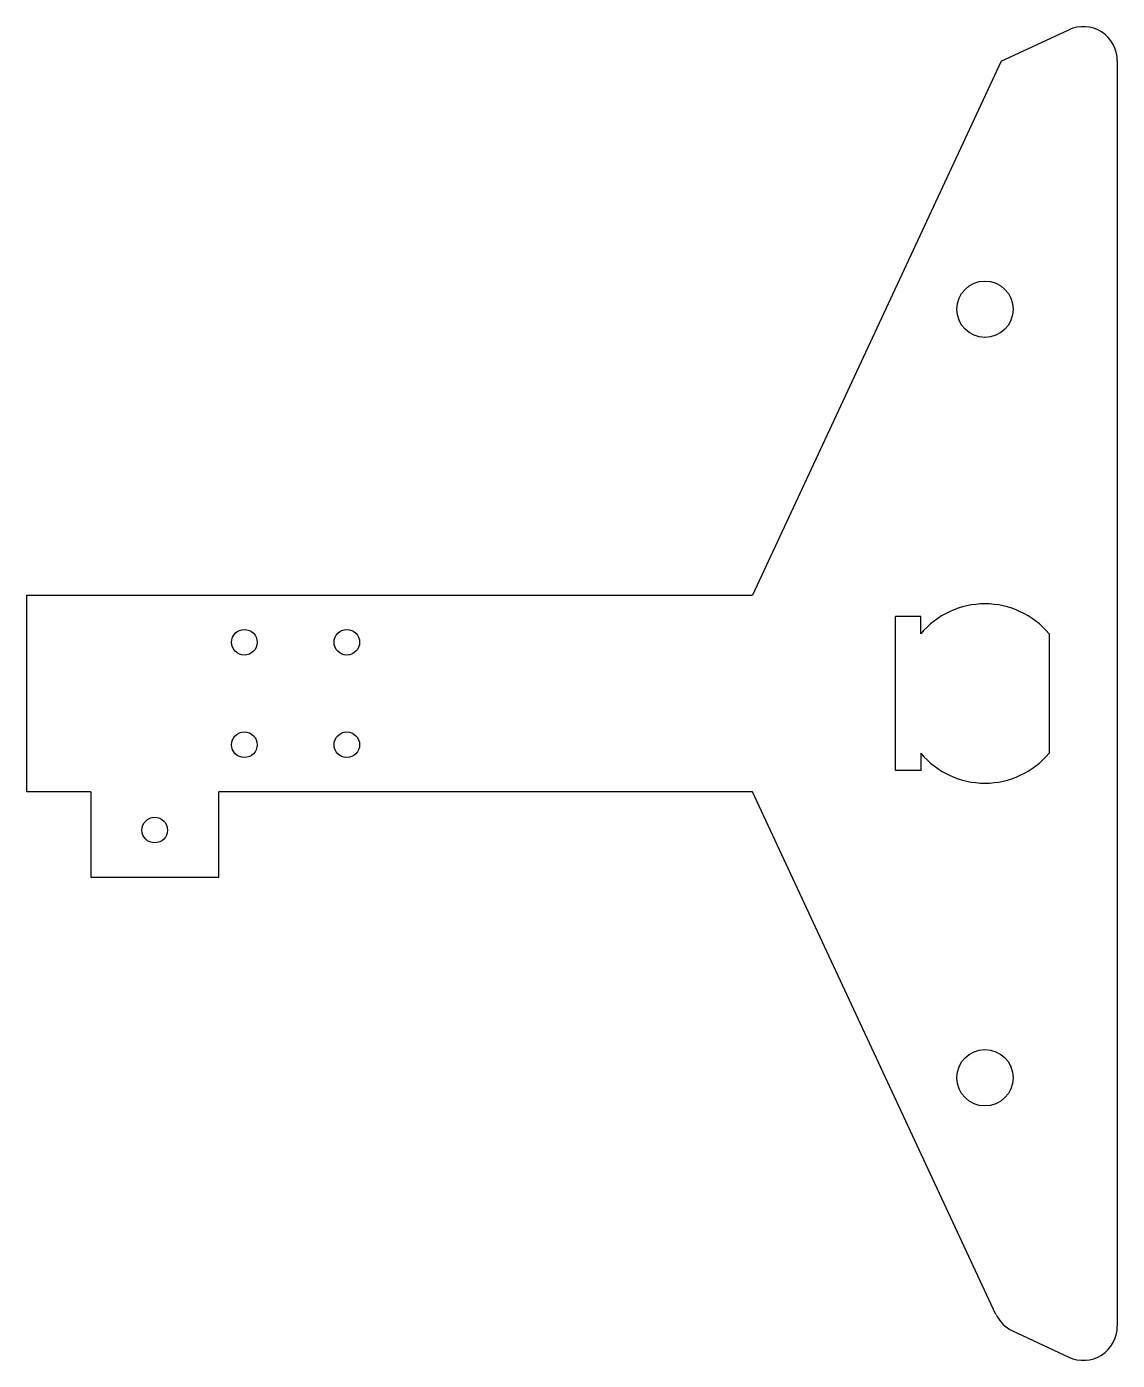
# Model space of a CAD drawing. Extents: x -62 to 65, y -42 to 114.
import ezdxf

# ---------------------------------------------------------------- set-up
doc = ezdxf.new("R2010")
doc.units = 0
doc.layers.add('VISIBLE', color=7, linetype='CONTINUOUS')

msp = doc.modelspace()

# ---------------------------------------------------------------- linework, layer by layer
at = {"layer": 'VISIBLE'}
for p, q in [((51.85, 110.04), (59.75, 113.72)), ((51.85, 110.04), (22.69, 47.5)), ((65.44, 110.1), (65.44, -38.1)), ((-62.31, 47.5), (22.69, 47.5)), ((-62.31, 24.5), (-62.31, 47.5)), ((39.44, 27), (39.44, 45)), ((42.44, 45), (39.44, 45)), ((42.44, 43), (42.44, 45)), ((57.44, 43), (57.44, 29)), ((42.44, 29), (42.44, 27)), ((42.44, 27), (39.44, 27)), ((-54.81, 24.5), (-62.31, 24.5)), ((-54.81, 24.5), (-54.81, 14.5)), ((-39.81, 14.5), (-39.81, 24.5)), ((22.69, 24.5), (-39.81, 24.5)), ((51.23, -36.72), (22.69, 24.5)), ((-54.81, 14.5), (-39.81, 14.5)), ((53.17, -38.65), (59.75, -41.72))]:
    msp.add_line(p, q, dxfattribs=at)
for centre, radius in [((49.94, 81), 3.3), ((-36.81, 42), 1.5), ((-24.81, 42), 1.5), ((-36.81, 30), 1.5), ((-24.81, 30), 1.5), ((-47.31, 20), 1.5), ((49.94, -9), 3.3)]:
    msp.add_circle(centre, radius, dxfattribs=at)
for centre, radius, start, end in [((61.44, 110.1), 4, 0, 115), ((49.94, 36.71), 9.79, 39.9662, 140.0338), ((49.94, 35.29), 9.79, 219.9662, 320.0338), ((54.86, -35.03), 4, 205, 245), ((61.44, -38.1), 4, 245, 0)]:
    msp.add_arc(centre, radius, start, end, dxfattribs=at)

doc.saveas('drawing.dxf')
